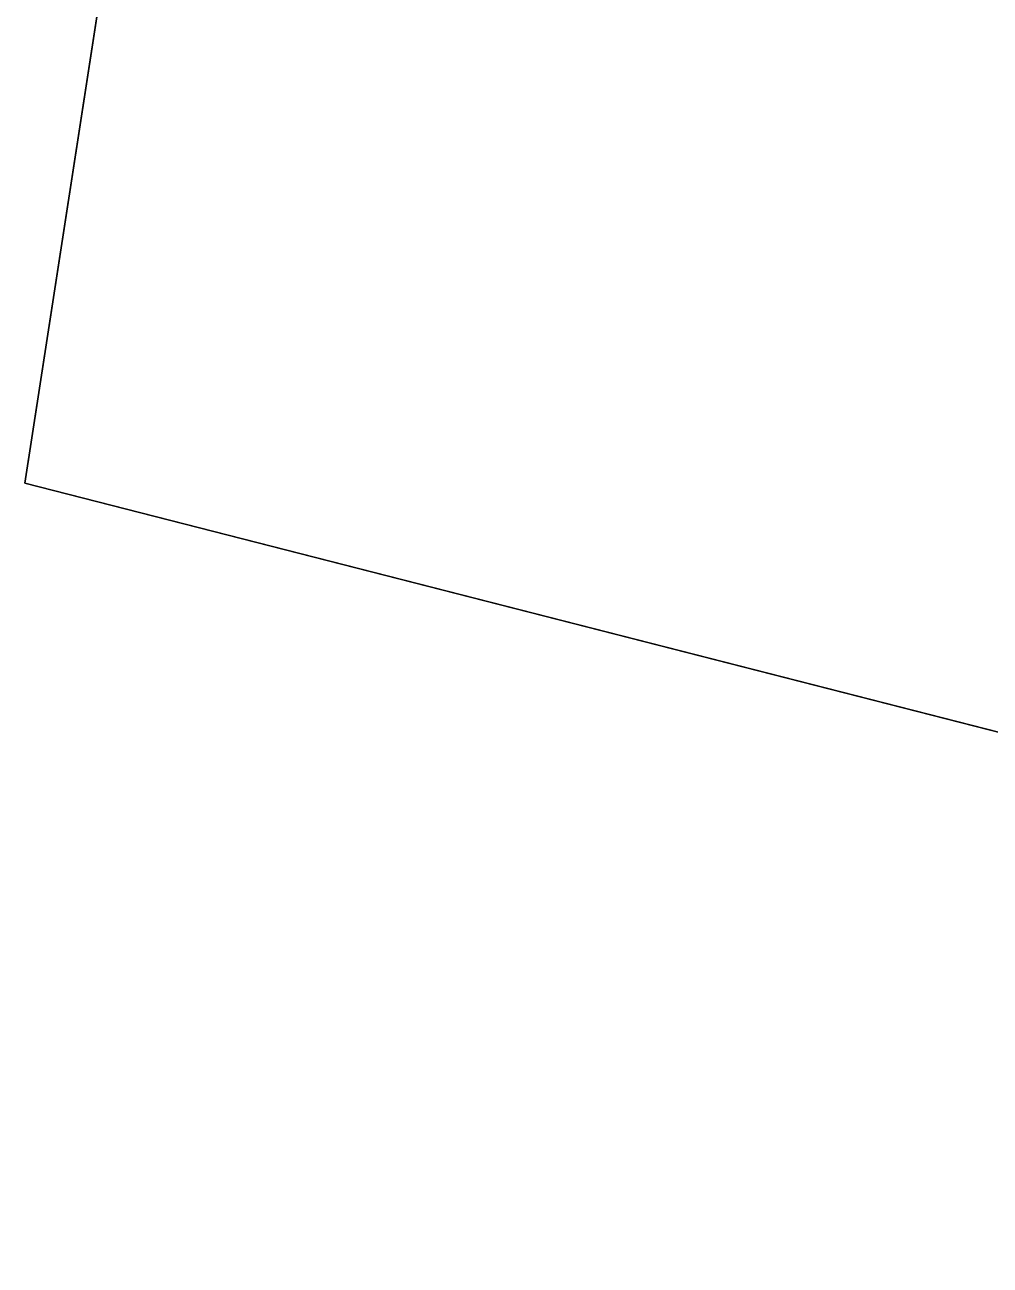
# Model space of a CAD drawing. Extents: x -1551 to 3643, y -2128 to 2177.
# Drawn here: x -1551 to -253, y -2128 to -459 of the extents above; entities that cross this region are included whole.
import ezdxf

# ---------------------------------------------------------------- set-up
doc = ezdxf.new("R2010")
doc.units = 0
doc.header["$MEASUREMENT"] = 0
doc.layers.get('0').update_dxf_attribs({"color": 13, "linetype": 'CONTINUOUS'})

msp = doc.modelspace()

# ---------------------------------------------------------------- linework, layer by layer
at = {"color": 0}
for p, q in [((-1049.3, 2177.1), (-1551.2, -1075.9)), ((-1551.2, -1075.9), (2561.9, -2128.2))]:
    msp.add_line(p, q, dxfattribs=at)

# ---------------------------------------------------------------- meshes
mesh = msp.add_polyface(dxfattribs=at)
corners = [(1540.8, -168.2), (1540.7, -168.2), (1534.3, -146.8), (3642.8, 1239.3), (-1049.3, 2177.1), (1537.6, -145.8), (1544.1, -167.2), (1544.8, -169.8), (1545, -170.6), (1545.2, -170.5), (1552.4, -194.5), (2561.9, -2128.2), (-1551.2, -1075.9), (1549, -195.6), (1541.7, -171.6), (1544.8, -169.8)]
mesh.append_faces([[corners[k] for k in face] for face in [(4, 11, 12), (13, 1, 14)]], dxfattribs={"vtx0": -1, "color": 0})
mesh.append_faces([[corners[k] for k in face] for face in [(3, 2, 4), (2, 3, 5), (5, 3, 6), (6, 3, 7), (8, 3, 9), (9, 3, 10)]], dxfattribs={"vtx0": -1, "vtx1": -1, "color": 0})
mesh.append_faces([[corners[k] for k in face] for face in [(7, 3, 8), (11, 4, 13), (13, 4, 1), (1, 4, 2)]], dxfattribs={"vtx0": -1, "vtx1": -1, "vtx2": -1, "color": 0})
mesh.append_faces([[corners[k] for k in face] for face in [(10, 3, 11), (11, 13, 10)]], dxfattribs={"vtx0": -1, "vtx2": -1, "color": 0})
mesh.append_faces([[corners[k] for k in face] for face in [(0, 1, 2)]], dxfattribs={"vtx1": -1, "color": 0})
mesh.append_faces([[corners[k] for k in face] for face in [(8, 15, 7)]], dxfattribs={"vtx2": -1, "color": 0})

doc.saveas('drawing.dxf')
